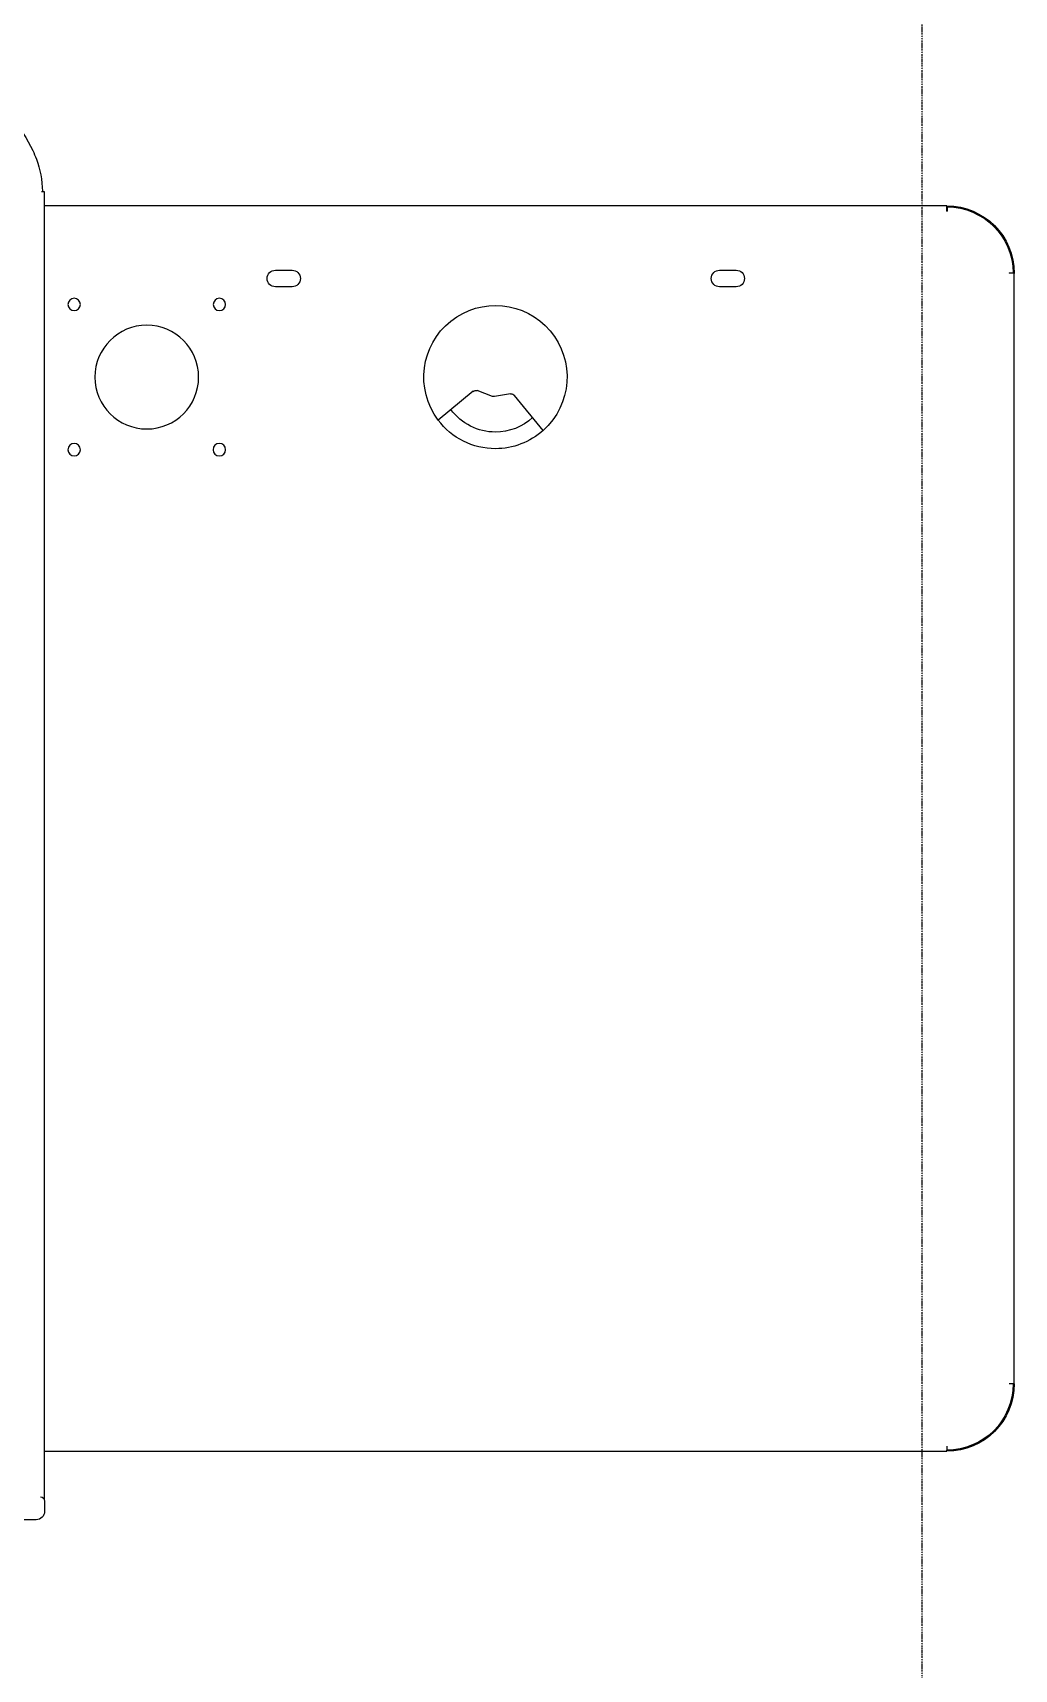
# Model space of a CAD drawing. Header units: millimetres. Extents: x 2698011 to 2856548, y 1019778 to 1210064.
# Drawn here: x 2794743 to 2795216, y 1123881 to 1124669 of the extents above; entities that cross this region are included whole.
import ezdxf

# ---------------------------------------------------------------- set-up
doc = ezdxf.new("R2010")
doc.units = ezdxf.units.MM
doc.linetypes.add('DASHDOT2', pattern=[0.5, 0.25, -0.125, 0, -0.125])
for name, color, linetype in [('.corte', 9, 'Continuous'), ('00E18087', 9, 'Continuous'), ('Bloques borde', 9, 'Continuous'), ('Y_ CAJAS', 9, 'Continuous')]:
    doc.layers.add(name, color=color, linetype=linetype)

# ---------------------------------------------------------------- blocks, each defined once
blk = doc.blocks.new('SE42')
at = {"layer": '00E18087', "color": 7, "linetype": 'Continuous'}
for start, end in [(0, 53.15076), (318.16695, 0)]:
    blk.add_arc((-635.52, -282.38), 34.5, start, end, dxfattribs=at)
blk = doc.blocks.new('SE43')
at = {"layer": '00E18087', "color": 7, "linetype": 'Continuous'}
for start, end in [(0, 53.90375), (317.41397, 0)]:
    blk.add_arc((-635.52, -282.38), 26.5, start, end, dxfattribs=at)
blk = doc.blocks.new('CO ALURA_ 1500-1600 SE ESQ')
at = {"layer": 'Bloques borde', "linetype": 'Continuous'}
for p, q in [((0.5399, 0.63748), (0.53245, 0.63748)), ((0.5399, 0.63748), (0.53245, 0.63748)), ((0.5399, 0.63748), (0.53245, 0.63748)), ((0.5439, 0.62848), (0.5439, 0.63348)), ((0.5439, 0.62848), (0.5439, 0.63348)), ((0.5439, 0.62848), (0.5439, 0.63348)), ((0.54366, -0.00252), (0.54366, 0.62753)), ((0.54366, -0.00252), (0.54366, 0.62753)), ((0.54366, -0.00252), (0.54366, 0.62753)), ((0.54366, 0.60446), (0.9786, 0.60446)), ((0.54366, 0.60446), (0.9786, 0.60446)), ((0.54366, 0.60446), (0.9786, 0.60446)), ((0.9786, 0.60446), (0.9786, 0.60396)), ((0.9786, 0.60446), (0.9786, 0.60396)), ((0.9786, 0.60446), (0.9786, 0.60396)), ((0.9786, 0.60446), (0.9786, 0.60396)), ((0.9786, 0.60446), (0.9786, 0.60396)), ((0.9786, 0.60446), (0.9786, 0.60396)), ((0.9786, 0.60196), (0.9786, 0.60396)), ((0.9786, 0.60196), (0.9786, 0.60396)), ((0.9786, 0.60196), (0.9786, 0.60396)), ((1.0106, 0.57196), (1.0086, 0.57196)), ((1.0106, 0.57196), (1.0086, 0.57196)), ((1.0106, 0.57196), (1.0086, 0.57196)), ((1.0106, 0.57196), (1.0111, 0.57196)), ((1.0111, 0.57196), (1.0106, 0.57196)), ((1.0106, 0.57196), (1.0111, 0.57196)), ((1.0111, 0.57196), (1.0106, 0.57196)), ((1.0106, 0.57196), (1.0111, 0.57196)), ((1.0111, 0.57196), (1.0106, 0.57196)), ((1.0111, 0.57196), (1.0111, 0.03696)), ((1.0111, 0.57196), (1.0111, 0.03696)), ((1.0111, 0.57196), (1.0111, 0.03696)), ((0.78411, 0.11267), (0.77028, 0.0958)), ((0.78411, 0.11267), (0.77028, 0.0958)), ((0.78411, 0.11267), (0.77028, 0.0958)), ((0.75036, 0.09382), (0.73349, 0.10765)), ((0.75036, 0.09382), (0.73349, 0.10765)), ((0.75036, 0.09382), (0.73349, 0.10765)), ((0.75966, 0.09626), (0.75234, 0.0935)), ((0.75966, 0.09626), (0.75234, 0.0935)), ((0.75966, 0.09626), (0.75234, 0.0935)), ((0.76841, 0.09509), (0.76069, 0.09636)), ((0.76841, 0.09509), (0.76069, 0.09636)), ((0.76841, 0.09509), (0.76069, 0.09636)), ((0.6631, 0.04346), (0.6551, 0.04346)), ((0.6631, 0.04346), (0.6551, 0.04346)), ((0.6631, 0.04346), (0.6551, 0.04346)), ((0.8771, 0.04346), (0.8691, 0.04346)), ((0.8771, 0.04346), (0.8691, 0.04346)), ((0.8771, 0.04346), (0.8691, 0.04346)), ((0.6551, 0.03546), (0.6631, 0.03546)), ((0.6551, 0.03546), (0.6631, 0.03546)), ((0.6551, 0.03546), (0.6631, 0.03546)), ((0.8691, 0.03546), (0.8771, 0.03546)), ((0.8691, 0.03546), (0.8771, 0.03546)), ((0.8691, 0.03546), (0.8771, 0.03546)), ((1.0111, 0.03696), (1.0086, 0.03696)), ((1.0111, 0.03696), (1.0086, 0.03696)), ((1.0111, 0.03696), (1.0086, 0.03696)), ((1.0086, 0.03676), (1.0106, 0.03676)), ((1.0086, 0.03676), (1.0106, 0.03676)), ((1.0086, 0.03676), (1.0106, 0.03676)), ((1.0111, 0.03696), (1.01089, 0.03696)), ((1.0111, 0.03696), (1.01089, 0.03696)), ((1.0111, 0.03696), (1.01089, 0.03696)), ((0.9786, 0.00446), (0.54366, 0.00446)), ((0.9786, 0.00446), (0.54366, 0.00446)), ((0.9786, 0.00446), (0.54366, 0.00446)), ((0.9786, 0.00696), (0.9786, 0.00446)), ((0.9786, 0.00696), (0.9786, 0.00446)), ((0.9786, 0.00696), (0.9786, 0.00446)), ((0.9786, 0.00446), (0.9786, 0.00596)), ((0.9786, 0.00446), (0.9786, 0.00596)), ((0.9786, 0.00446), (0.9786, 0.00596)), ((0.9788, 0.00496), (0.9788, 0.00696)), ((0.9788, 0.00496), (0.9788, 0.00696)), ((0.9788, 0.00496), (0.9788, 0.00696)), ((0.5424, -0.00252), (0.54366, -0.00252)), ((0.5424, -0.00252), (0.54366, -0.00252)), ((0.5424, -0.00252), (0.54366, -0.00252)), ((0.54288, -0.00252), (0.54288, -0.00252)), ((0.54288, -0.00252), (0.54288, -0.00252)), ((0.54288, -0.00252), (0.54288, -0.00252))]:
    blk.add_line(p, q, dxfattribs=at)
for centre, radius in [((0.5581, 0.12196), 0.003), ((0.5581, 0.12196), 0.003), ((0.5581, 0.12196), 0.003), ((0.6281, 0.12196), 0.003), ((0.6281, 0.12196), 0.003), ((0.6281, 0.12196), 0.003), ((0.5931, 0.08696), 0.025), ((0.5931, 0.08696), 0.025), ((0.5931, 0.08696), 0.025), ((0.5581, 0.05196), 0.003), ((0.5581, 0.05196), 0.003), ((0.5581, 0.05196), 0.003), ((0.6281, 0.05196), 0.003), ((0.6281, 0.05196), 0.003), ((0.6281, 0.05196), 0.003)]:
    blk.add_circle(centre, radius, dxfattribs=at)
for centre, radius, start, end in [((0.5399, 0.63348), 0.004, 0, 90), ((0.5399, 0.63348), 0.004, 0, 90), ((0.5399, 0.63348), 0.004, 0, 90), ((0.5419, 0.62848), 0.002, 270, 0), ((0.5419, 0.62848), 0.002, 270, 0), ((0.5419, 0.62848), 0.002, 270, 0), ((0.9786, 0.57196), 0.0325, 0, 90), ((0.9786, 0.57196), 0.0325, 0, 90), ((0.9786, 0.57196), 0.0325, 0, 90), ((0.9786, 0.57196), 0.032, 0, 90), ((0.9786, 0.57196), 0.032, 0, 90), ((0.9786, 0.57196), 0.032, 0, 90), ((0.7611, 0.08696), 0.0345, 143.15076, 48.16695), ((0.7611, 0.08696), 0.0345, 143.15076, 48.16695), ((0.7611, 0.08696), 0.0345, 143.15076, 48.16695), ((0.76036, 0.09439), 0.002, 80.65886, 110.65886), ((0.76036, 0.09439), 0.002, 80.65886, 110.65886), ((0.76036, 0.09439), 0.002, 80.65886, 110.65886), ((0.76874, 0.09706), 0.002, 260.65886, 320.65886), ((0.76874, 0.09706), 0.002, 260.65886, 320.65886), ((0.76874, 0.09706), 0.002, 260.65886, 320.65886), ((0.75163, 0.09537), 0.002, 230.65886, 290.65886), ((0.75163, 0.09537), 0.002, 230.65886, 290.65886), ((0.75163, 0.09537), 0.002, 230.65886, 290.65886), ((0.6551, 0.03946), 0.004, 90, 270), ((0.6551, 0.03946), 0.004, 90, 270), ((0.6551, 0.03946), 0.004, 90, 270), ((0.6631, 0.03946), 0.004, 270, 90), ((0.6631, 0.03946), 0.004, 270, 90), ((0.6631, 0.03946), 0.004, 270, 90), ((0.8691, 0.03946), 0.004, 90, 270), ((0.8691, 0.03946), 0.004, 90, 270), ((0.8691, 0.03946), 0.004, 90, 270), ((0.8771, 0.03946), 0.004, 270, 90), ((0.8771, 0.03946), 0.004, 270, 90), ((0.8771, 0.03946), 0.004, 270, 90), ((0.9786, 0.03696), 0.0325, 270, 0), ((0.9786, 0.03696), 0.0325, 270, 0), ((0.9786, 0.03696), 0.0325, 270, 0), ((0.9786, 0.03696), 0.032, 270.3581, 359.6419), ((0.9786, 0.03696), 0.032, 270.3581, 359.6419), ((0.9786, 0.03696), 0.032, 270.3581, 359.6419), ((0.9786, 0.03696), 0.03, 359.61803, 0), ((0.9786, 0.03696), 0.03, 359.61803, 0), ((0.9786, 0.03696), 0.03, 359.61803, 0), ((0.9786, 0.03696), 0.03, 270, 270.38197), ((0.9786, 0.03696), 0.03, 270, 270.38197), ((0.9786, 0.03696), 0.03, 270, 270.38197), ((0.49038, -0.00052), 0.05254, 340.54417, 357.71896), ((0.49038, -0.00052), 0.05254, 340.54417, 357.71896), ((0.49038, -0.00052), 0.05254, 340.54417, 357.71896), ((0.54088, -0.00252), 0.002, 357.4257, 359.9968), ((0.54088, -0.00252), 0.002, 357.4257, 359.9968), ((0.54088, -0.00252), 0.002, 357.4257, 359.9968), ((0.49038, -0.00052), 0.05245, 294.40295, 335.59705), ((0.49038, -0.00052), 0.05245, 294.40295, 335.59705), ((0.49038, -0.00052), 0.05245, 294.40295, 335.59705), ((0.45462, 0.0157), 0.09173, 335.59797, 338.4328), ((0.45462, 0.0157), 0.09173, 335.59797, 338.4328), ((0.45462, 0.0157), 0.09173, 335.59797, 338.4328)]:
    blk.add_arc(centre, radius, start, end, dxfattribs=at)
at = {"layer": 'Bloques borde', "xscale": 0.001, "yscale": 0.001, "zscale": 0.001, "rotation": 90}
for name in ['SE42', 'SE42', 'SE42', 'SE43', 'SE43', 'SE43']:
    blk.add_blockref(name, (0.47872, 0.72248), dxfattribs=at)

msp = doc.modelspace()

# ---------------------------------------------------------------- linework, layer by layer
at = {"layer": '.corte', "linetype": 'DASHDOT2', "ltscale": 2}
msp.add_line((2795171.712, 1076752.517), (2795171.712, 1177360.659), dxfattribs=at)

# ---------------------------------------------------------------- block references
at = {"layer": 'Y_ CAJAS', "xscale": -1000, "yscale": 1000, "zscale": 1000, "rotation": 179.9977225467084}
msp.add_blockref('CO ALURA_ 1500-1600 SE ESQ', (2794204.931, 1124590.494, -0.388), dxfattribs=at)

doc.saveas('drawing.dxf')
